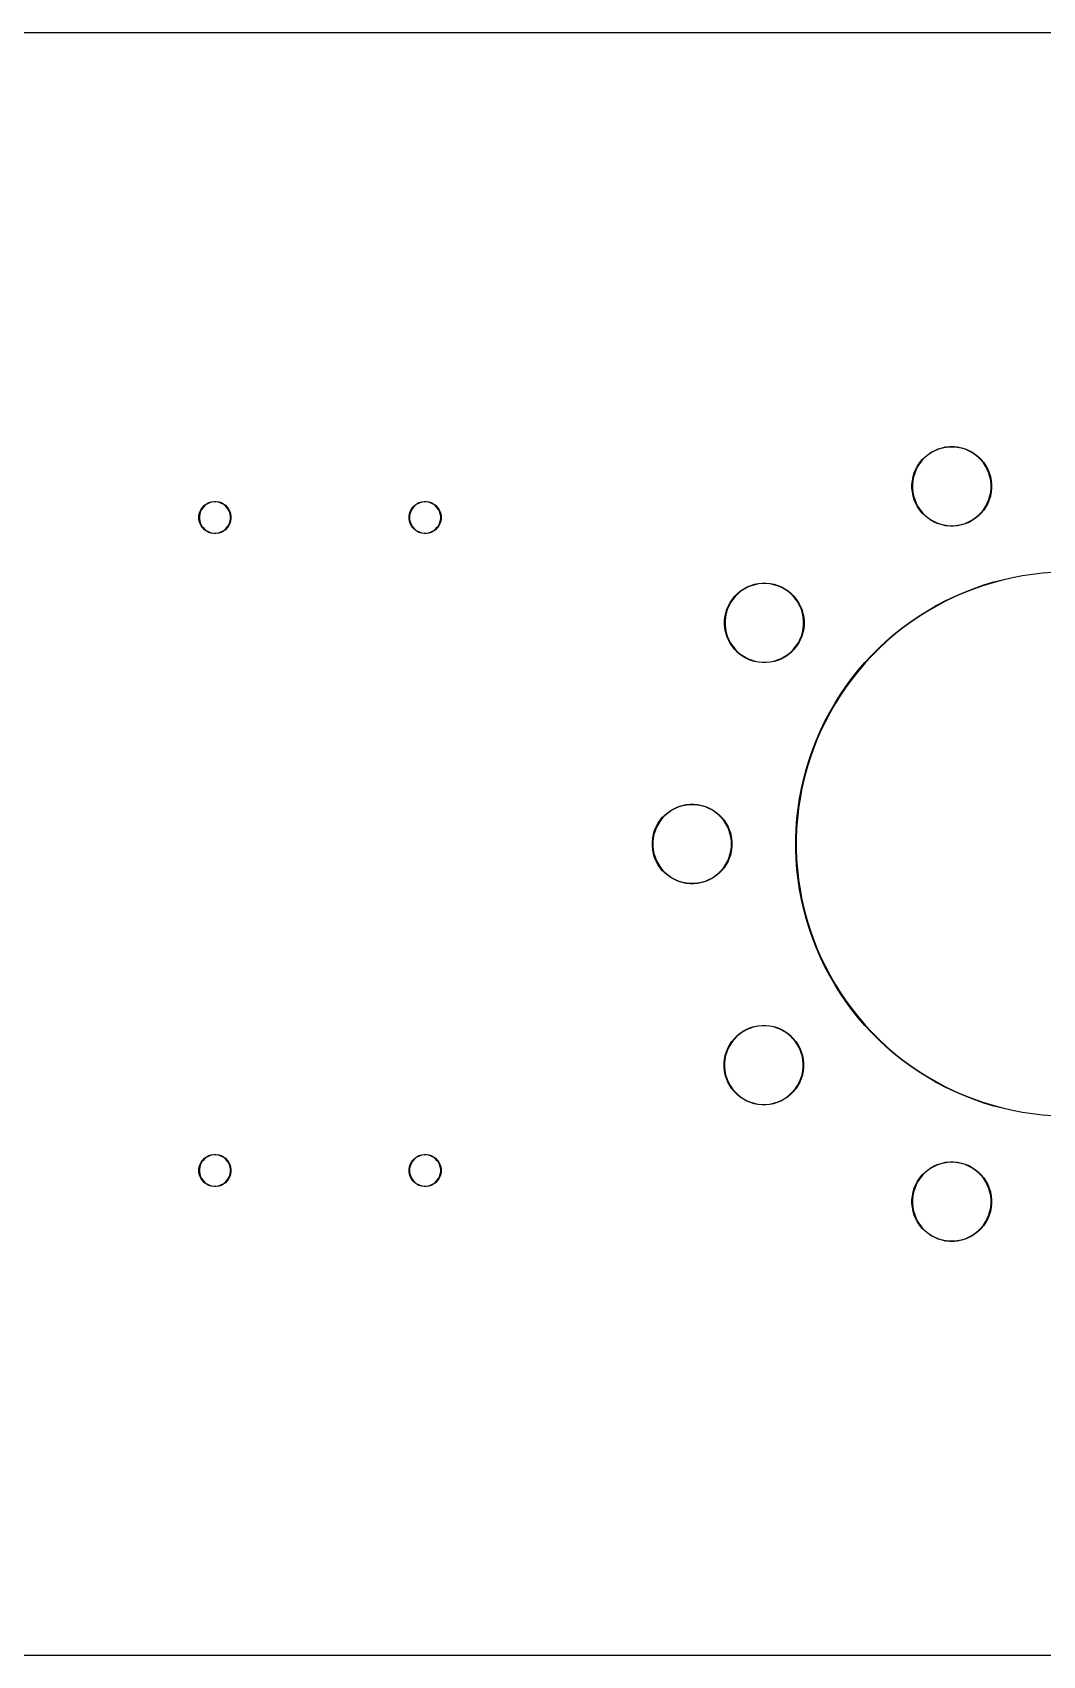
# Model space of a CAD drawing. Header units: millimetres. Extents: x 20 to 825, y -184 to -20.
# Drawn here: x 620.3 to 722.4, y -184 to -20 of the extents above; entities that cross this region are included whole.
import ezdxf

# ---------------------------------------------------------------- set-up
doc = ezdxf.new("R2010")
doc.units = ezdxf.units.MM
doc.layers.add('Edge.Cuts', color=254, linetype='CONTINUOUS', true_color=0xd0d2cd)

msp = doc.modelspace()

# ---------------------------------------------------------------- linework, layer by layer
at = {"layer": 'Edge.Cuts', "linetype": 'CONTINUOUS'}
for p, q in [((20, -19.975), (825, -19.975)), ((824.975, -20.025), (20.025, -20.025)), ((711.180736, -62.397642), (711.529091, -62.211443)), ((711.548419, -62.252309), (711.203977, -62.436417)), ((711.529091, -62.211443), (711.894018, -62.060285)), ((711.909248, -62.102849), (711.548419, -62.252309)), ((711.894018, -62.060285), (712.272005, -61.945624)), ((712.282989, -61.989475), (711.909248, -62.102849)), ((712.272005, -61.945624), (712.65941, -61.868565)), ((712.666043, -61.913281), (712.282989, -61.989475)), ((712.65941, -61.868565), (713.052503, -61.829848)), ((713.054721, -61.875), (712.666043, -61.913281)), ((713.052503, -61.829848), (713.447497, -61.829848)), ((713.445279, -61.875), (713.054721, -61.875)), ((713.833957, -61.913281), (713.445279, -61.875)), ((713.447497, -61.829848), (713.84059, -61.868565)), ((714.217011, -61.989475), (713.833957, -61.913281)), ((713.84059, -61.868565), (714.227995, -61.945624)), ((714.590752, -62.102849), (714.217011, -61.989475)), ((714.227995, -61.945624), (714.605982, -62.060285)), ((714.951581, -62.252309), (714.590752, -62.102849)), ((714.605982, -62.060285), (714.970909, -62.211443)), ((715.296023, -62.436417), (714.951581, -62.252309)), ((714.970909, -62.211443), (715.319264, -62.397642)), ((709.611443, -64.129091), (709.797642, -63.780736)), ((709.836417, -63.803977), (709.652309, -64.148419)), ((709.797642, -63.780736), (710.01709, -63.45231)), ((710.053399, -63.479239), (709.836417, -63.803977)), ((710.01709, -63.45231), (710.267672, -63.146975)), ((710.301167, -63.177334), (710.053399, -63.479239)), ((710.267672, -63.146975), (710.546975, -62.867672)), ((710.577334, -62.901167), (710.301167, -63.177334)), ((710.546975, -62.867672), (710.85231, -62.61709)), ((710.879239, -62.653399), (710.577334, -62.901167)), ((710.85231, -62.61709), (711.180736, -62.397642)), ((711.203977, -62.436417), (710.879239, -62.653399)), ((715.620761, -62.653399), (715.296023, -62.436417)), ((715.319264, -62.397642), (715.64769, -62.61709)), ((715.922666, -62.901167), (715.620761, -62.653399)), ((715.64769, -62.61709), (715.953025, -62.867672)), ((716.198833, -63.177334), (715.922666, -62.901167)), ((715.953025, -62.867672), (716.232328, -63.146975)), ((716.446601, -63.479239), (716.198833, -63.177334)), ((716.232328, -63.146975), (716.48291, -63.45231)), ((716.663583, -63.803977), (716.446601, -63.479239)), ((716.48291, -63.45231), (716.702358, -63.780736)), ((716.847691, -64.148419), (716.663583, -63.803977)), ((716.702358, -63.780736), (716.888557, -64.129091)), ((709.229848, -65.652503), (709.268565, -65.25941)), ((709.268565, -65.25941), (709.345624, -64.872005)), ((709.313281, -65.266043), (709.275, -65.654721)), ((709.389475, -64.882989), (709.313281, -65.266043)), ((709.345624, -64.872005), (709.460285, -64.494018)), ((709.502849, -64.509248), (709.389475, -64.882989)), ((709.460285, -64.494018), (709.611443, -64.129091)), ((709.652309, -64.148419), (709.502849, -64.509248)), ((716.997151, -64.509248), (716.847691, -64.148419)), ((716.888557, -64.129091), (717.039715, -64.494018)), ((717.110525, -64.882989), (716.997151, -64.509248)), ((717.039715, -64.494018), (717.154376, -64.872005)), ((717.186719, -65.266043), (717.110525, -64.882989)), ((717.154376, -64.872005), (717.231435, -65.25941)), ((717.225, -65.654721), (717.186719, -65.266043)), ((717.231435, -65.25941), (717.270152, -65.652503)), ((709.229848, -65.654721), (709.229848, -65.652503)), ((709.229848, -66.047497), (709.229848, -65.654721)), ((709.268565, -66.44059), (709.229848, -66.047497)), ((709.345624, -66.827995), (709.268565, -66.44059)), ((709.275, -65.654721), (709.275, -66.045279)), ((709.275, -66.045279), (709.313281, -66.433957)), ((709.313281, -66.433957), (709.389475, -66.817011)), ((709.460285, -67.205982), (709.345624, -66.827995)), ((709.389475, -66.817011), (709.502849, -67.190752)), ((709.611443, -67.570909), (709.460285, -67.205982)), ((709.502849, -67.190752), (709.652309, -67.551581)), ((716.847691, -67.551581), (716.997151, -67.190752)), ((717.039715, -67.205982), (716.888557, -67.570909)), ((716.997151, -67.190752), (717.110525, -66.817011)), ((717.154376, -66.827995), (717.039715, -67.205982)), ((717.110525, -66.817011), (717.186719, -66.433957)), ((717.231435, -66.44059), (717.154376, -66.827995)), ((717.186719, -66.433957), (717.225, -66.045279)), ((717.225, -66.045279), (717.225, -65.654721)), ((717.270152, -66.047497), (717.231435, -66.44059)), ((717.270152, -65.652503), (717.270152, -66.047497)), ((637.130009, -68.872504), (637.169899, -68.620651)), ((637.130009, -68.876045), (637.130009, -68.872504)), ((637.130009, -69.127496), (637.130009, -68.876045)), ((637.169899, -68.620651), (637.248696, -68.378139)), ((637.213782, -68.631187), (637.175, -68.876045)), ((637.175, -68.876045), (637.175, -69.123955)), ((637.29039, -68.39541), (637.213782, -68.631187)), ((637.248696, -68.378139), (637.36446, -68.15094)), ((637.402939, -68.17452), (637.29039, -68.39541)), ((637.36446, -68.15094), (637.51434, -67.944647)), ((637.548657, -67.973957), (637.402939, -68.17452)), ((637.51434, -67.944647), (637.694647, -67.76434)), ((637.723957, -67.798657), (637.548657, -67.973957)), ((637.694647, -67.76434), (637.90094, -67.61446)), ((637.92452, -67.652939), (637.723957, -67.798657)), ((637.90094, -67.61446), (638.128139, -67.498696)), ((638.14541, -67.54039), (637.92452, -67.652939)), ((638.128139, -67.498696), (638.370651, -67.419899)), ((638.381187, -67.463782), (638.14541, -67.54039)), ((638.370651, -67.419899), (638.622504, -67.380009)), ((638.626045, -67.425), (638.381187, -67.463782)), ((638.622504, -67.380009), (638.877496, -67.380009)), ((638.873955, -67.425), (638.626045, -67.425)), ((639.118813, -67.463782), (638.873955, -67.425)), ((638.877496, -67.380009), (639.129349, -67.419899)), ((639.35459, -67.54039), (639.118813, -67.463782)), ((639.129349, -67.419899), (639.371861, -67.498696)), ((639.57548, -67.652939), (639.35459, -67.54039)), ((639.371861, -67.498696), (639.59906, -67.61446)), ((639.776043, -67.798657), (639.57548, -67.652939)), ((639.59906, -67.61446), (639.805353, -67.76434)), ((639.951343, -67.973957), (639.776043, -67.798657)), ((639.805353, -67.76434), (639.98566, -67.944647)), ((640.097061, -68.17452), (639.951343, -67.973957)), ((639.98566, -67.944647), (640.13554, -68.15094)), ((640.20961, -68.39541), (640.097061, -68.17452)), ((640.13554, -68.15094), (640.251304, -68.378139)), ((640.286218, -68.631187), (640.20961, -68.39541)), ((640.251304, -68.378139), (640.330101, -68.620651)), ((640.325, -68.876045), (640.286218, -68.631187)), ((640.325, -69.123955), (640.325, -68.876045)), ((640.330101, -68.620651), (640.369991, -68.872504)), ((640.369991, -68.872504), (640.369991, -69.127496)), ((658.380009, -68.872504), (658.419899, -68.620651)), ((658.380009, -68.876045), (658.380009, -68.872504)), ((658.380009, -69.127496), (658.380009, -68.876045)), ((658.419899, -68.620651), (658.498696, -68.378139)), ((658.463782, -68.631187), (658.425, -68.876045)), ((658.425, -68.876045), (658.425, -69.123955)), ((658.54039, -68.39541), (658.463782, -68.631187)), ((658.498696, -68.378139), (658.61446, -68.15094)), ((658.652939, -68.17452), (658.54039, -68.39541)), ((658.61446, -68.15094), (658.76434, -67.944647)), ((658.798657, -67.973957), (658.652939, -68.17452)), ((658.76434, -67.944647), (658.944647, -67.76434)), ((658.973957, -67.798657), (658.798657, -67.973957)), ((658.944647, -67.76434), (659.15094, -67.61446)), ((659.17452, -67.652939), (658.973957, -67.798657)), ((659.15094, -67.61446), (659.378139, -67.498696)), ((659.39541, -67.54039), (659.17452, -67.652939)), ((659.378139, -67.498696), (659.620651, -67.419899)), ((659.631187, -67.463782), (659.39541, -67.54039)), ((659.620651, -67.419899), (659.872504, -67.380009)), ((659.876045, -67.425), (659.631187, -67.463782)), ((659.872504, -67.380009), (660.127496, -67.380009)), ((660.123955, -67.425), (659.876045, -67.425)), ((660.368813, -67.463782), (660.123955, -67.425)), ((660.127496, -67.380009), (660.379349, -67.419899)), ((660.60459, -67.54039), (660.368813, -67.463782)), ((660.379349, -67.419899), (660.621861, -67.498696)), ((660.82548, -67.652939), (660.60459, -67.54039)), ((660.621861, -67.498696), (660.84906, -67.61446)), ((661.026043, -67.798657), (660.82548, -67.652939)), ((660.84906, -67.61446), (661.055353, -67.76434)), ((661.201343, -67.973957), (661.026043, -67.798657)), ((661.055353, -67.76434), (661.23566, -67.944647)), ((661.347061, -68.17452), (661.201343, -67.973957)), ((661.23566, -67.944647), (661.38554, -68.15094)), ((661.45961, -68.39541), (661.347061, -68.17452)), ((661.38554, -68.15094), (661.501304, -68.378139)), ((661.536218, -68.631187), (661.45961, -68.39541)), ((661.501304, -68.378139), (661.580101, -68.620651)), ((661.575, -68.876045), (661.536218, -68.631187)), ((661.575, -69.123955), (661.575, -68.876045)), ((661.580101, -68.620651), (661.619991, -68.872504)), ((661.619991, -68.872504), (661.619991, -69.127496)), ((709.797642, -67.919264), (709.611443, -67.570909)), ((709.652309, -67.551581), (709.836417, -67.896023)), ((710.01709, -68.24769), (709.797642, -67.919264)), ((709.836417, -67.896023), (710.053399, -68.220761)), ((710.267672, -68.553025), (710.01709, -68.24769)), ((710.053399, -68.220761), (710.301167, -68.522666)), ((710.546975, -68.832328), (710.267672, -68.553025)), ((710.301167, -68.522666), (710.577334, -68.798833)), ((710.85231, -69.08291), (710.546975, -68.832328)), ((710.577334, -68.798833), (710.879239, -69.046601)), ((715.620761, -69.046601), (715.922666, -68.798833)), ((715.953025, -68.832328), (715.64769, -69.08291)), ((715.922666, -68.798833), (716.198833, -68.522666)), ((716.232328, -68.553025), (715.953025, -68.832328)), ((716.198833, -68.522666), (716.446601, -68.220761)), ((716.48291, -68.24769), (716.232328, -68.553025)), ((716.446601, -68.220761), (716.663583, -67.896023)), ((716.702358, -67.919264), (716.48291, -68.24769)), ((716.663583, -67.896023), (716.847691, -67.551581)), ((716.888557, -67.570909), (716.702358, -67.919264)), ((637.169899, -69.379349), (637.130009, -69.127496)), ((637.248696, -69.621861), (637.169899, -69.379349)), ((637.175, -69.123955), (637.213782, -69.368813)), ((637.213782, -69.368813), (637.29039, -69.60459)), ((637.36446, -69.84906), (637.248696, -69.621861)), ((637.29039, -69.60459), (637.402939, -69.82548)), ((637.51434, -70.055353), (637.36446, -69.84906)), ((637.402939, -69.82548), (637.548657, -70.026043)), ((637.694647, -70.23566), (637.51434, -70.055353)), ((637.548657, -70.026043), (637.723957, -70.201343)), ((637.90094, -70.38554), (637.694647, -70.23566)), ((637.723957, -70.201343), (637.92452, -70.347061)), ((638.128139, -70.501304), (637.90094, -70.38554)), ((637.92452, -70.347061), (638.14541, -70.45961)), ((638.370651, -70.580101), (638.128139, -70.501304)), ((638.14541, -70.45961), (638.381187, -70.536218)), ((638.381187, -70.536218), (638.626045, -70.575)), ((638.873955, -70.575), (639.118813, -70.536218)), ((639.118813, -70.536218), (639.35459, -70.45961)), ((639.371861, -70.501304), (639.129349, -70.580101)), ((639.35459, -70.45961), (639.57548, -70.347061)), ((639.59906, -70.38554), (639.371861, -70.501304)), ((639.57548, -70.347061), (639.776043, -70.201343)), ((639.805353, -70.23566), (639.59906, -70.38554)), ((639.776043, -70.201343), (639.951343, -70.026043)), ((639.98566, -70.055353), (639.805353, -70.23566)), ((639.951343, -70.026043), (640.097061, -69.82548)), ((640.13554, -69.84906), (639.98566, -70.055353)), ((640.097061, -69.82548), (640.20961, -69.60459)), ((640.251304, -69.621861), (640.13554, -69.84906)), ((640.20961, -69.60459), (640.286218, -69.368813)), ((640.330101, -69.379349), (640.251304, -69.621861)), ((640.286218, -69.368813), (640.325, -69.123955)), ((640.369991, -69.127496), (640.330101, -69.379349)), ((658.419899, -69.379349), (658.380009, -69.127496)), ((658.498696, -69.621861), (658.419899, -69.379349)), ((658.425, -69.123955), (658.463782, -69.368813)), ((658.463782, -69.368813), (658.54039, -69.60459)), ((658.61446, -69.84906), (658.498696, -69.621861)), ((658.54039, -69.60459), (658.652939, -69.82548)), ((658.76434, -70.055353), (658.61446, -69.84906)), ((658.652939, -69.82548), (658.798657, -70.026043)), ((658.944647, -70.23566), (658.76434, -70.055353)), ((658.798657, -70.026043), (658.973957, -70.201343)), ((659.15094, -70.38554), (658.944647, -70.23566)), ((658.973957, -70.201343), (659.17452, -70.347061)), ((659.378139, -70.501304), (659.15094, -70.38554)), ((659.17452, -70.347061), (659.39541, -70.45961)), ((659.620651, -70.580101), (659.378139, -70.501304)), ((659.39541, -70.45961), (659.631187, -70.536218)), ((659.631187, -70.536218), (659.876045, -70.575)), ((660.123955, -70.575), (660.368813, -70.536218)), ((660.368813, -70.536218), (660.60459, -70.45961)), ((660.621861, -70.501304), (660.379349, -70.580101)), ((660.60459, -70.45961), (660.82548, -70.347061)), ((660.84906, -70.38554), (660.621861, -70.501304)), ((660.82548, -70.347061), (661.026043, -70.201343)), ((661.055353, -70.23566), (660.84906, -70.38554)), ((661.026043, -70.201343), (661.201343, -70.026043)), ((661.23566, -70.055353), (661.055353, -70.23566)), ((661.201343, -70.026043), (661.347061, -69.82548)), ((661.38554, -69.84906), (661.23566, -70.055353)), ((661.347061, -69.82548), (661.45961, -69.60459)), ((661.501304, -69.621861), (661.38554, -69.84906)), ((661.45961, -69.60459), (661.536218, -69.368813)), ((661.580101, -69.379349), (661.501304, -69.621861)), ((661.536218, -69.368813), (661.575, -69.123955)), ((661.619991, -69.127496), (661.580101, -69.379349)), ((711.180736, -69.302358), (710.85231, -69.08291)), ((710.879239, -69.046601), (711.203977, -69.263583)), ((711.529091, -69.488557), (711.180736, -69.302358)), ((711.203977, -69.263583), (711.548419, -69.447691)), ((711.894018, -69.639715), (711.529091, -69.488557)), ((711.548419, -69.447691), (711.909248, -69.597151)), ((712.272005, -69.754376), (711.894018, -69.639715)), ((711.909248, -69.597151), (712.282989, -69.710525)), ((712.65941, -69.831435), (712.272005, -69.754376)), ((712.282989, -69.710525), (712.666043, -69.786719)), ((713.052503, -69.870152), (712.65941, -69.831435)), ((712.666043, -69.786719), (713.054721, -69.825)), ((713.447497, -69.870152), (713.052503, -69.870152)), ((713.054721, -69.825), (713.445279, -69.825)), ((713.445279, -69.825), (713.833957, -69.786719)), ((713.84059, -69.831435), (713.447497, -69.870152)), ((713.833957, -69.786719), (714.217011, -69.710525)), ((714.227995, -69.754376), (713.84059, -69.831435)), ((714.217011, -69.710525), (714.590752, -69.597151)), ((714.605982, -69.639715), (714.227995, -69.754376)), ((714.590752, -69.597151), (714.951581, -69.447691)), ((714.970909, -69.488557), (714.605982, -69.639715)), ((714.951581, -69.447691), (715.296023, -69.263583)), ((715.319264, -69.302358), (714.970909, -69.488557)), ((715.296023, -69.263583), (715.620761, -69.046601)), ((715.64769, -69.08291), (715.319264, -69.302358)), ((638.622504, -70.619991), (638.370651, -70.580101)), ((638.877496, -70.619991), (638.622504, -70.619991)), ((638.626045, -70.575), (638.873955, -70.575)), ((639.129349, -70.580101), (638.877496, -70.619991)), ((659.872504, -70.619991), (659.620651, -70.580101)), ((660.127496, -70.619991), (659.872504, -70.619991)), ((659.876045, -70.575), (660.123955, -70.575)), ((660.379349, -70.580101), (660.127496, -70.619991)), ((717.380103, -75.550751), (718.3744, -75.284329)), ((718.385279, -75.328196), (717.392614, -75.594179)), ((718.3744, -75.284329), (719.377964, -75.055273)), ((719.387195, -75.099515), (718.385279, -75.328196)), ((719.377964, -75.055273), (720.389391, -74.8639)), ((720.396962, -74.908457), (719.387195, -75.099515)), ((720.389391, -74.8639), (721.407267, -74.71048)), ((721.413166, -74.755289), (720.396962, -74.908457)), ((721.407267, -74.71048), (722.430167, -74.595227)), ((722.434386, -74.640225), (721.413166, -74.755289)), ((722.430167, -74.595227), (723.456661, -74.518302)), ((691.06709, -77.25231), (691.317672, -76.946975)), ((691.351167, -76.977334), (691.103399, -77.279239)), ((691.317672, -76.946975), (691.596975, -76.667672)), ((691.627334, -76.701167), (691.351167, -76.977334)), ((691.596975, -76.667672), (691.90231, -76.41709)), ((691.929239, -76.453399), (691.627334, -76.701167)), ((691.90231, -76.41709), (692.230736, -76.197642)), ((692.253977, -76.236417), (691.929239, -76.453399)), ((692.230736, -76.197642), (692.579091, -76.011443)), ((692.598419, -76.052309), (692.253977, -76.236417)), ((692.579091, -76.011443), (692.944018, -75.860285)), ((692.959248, -75.902849), (692.598419, -76.052309)), ((692.944018, -75.860285), (693.322005, -75.745624)), ((693.332989, -75.789475), (692.959248, -75.902849)), ((693.322005, -75.745624), (693.70941, -75.668565)), ((693.716043, -75.713281), (693.332989, -75.789475)), ((693.70941, -75.668565), (694.102503, -75.629848)), ((694.104721, -75.675), (693.716043, -75.713281)), ((694.102503, -75.629848), (694.497497, -75.629848)), ((694.495279, -75.675), (694.104721, -75.675)), ((694.883957, -75.713281), (694.495279, -75.675)), ((694.497497, -75.629848), (694.89059, -75.668565)), ((695.267011, -75.789475), (694.883957, -75.713281)), ((694.89059, -75.668565), (695.277995, -75.745624)), ((695.640752, -75.902849), (695.267011, -75.789475)), ((695.277995, -75.745624), (695.655982, -75.860285)), ((696.001581, -76.052309), (695.640752, -75.902849)), ((695.655982, -75.860285), (696.020909, -76.011443)), ((696.346023, -76.236417), (696.001581, -76.052309)), ((696.020909, -76.011443), (696.369264, -76.197642)), ((696.670761, -76.453399), (696.346023, -76.236417)), ((696.369264, -76.197642), (696.69769, -76.41709)), ((696.972666, -76.701167), (696.670761, -76.453399)), ((696.69769, -76.41709), (697.003025, -76.667672)), ((697.248833, -76.977334), (696.972666, -76.701167)), ((697.003025, -76.667672), (697.282328, -76.946975)), ((697.496601, -77.279239), (697.248833, -76.977334)), ((697.282328, -76.946975), (697.53291, -77.25231)), ((712.595722, -77.428482), (713.523154, -76.981854)), ((713.541999, -77.022933), (712.616089, -77.468827)), ((713.523154, -76.981854), (714.466639, -76.570216)), ((714.483934, -76.611971), (713.541999, -77.022933)), ((714.466639, -76.570216), (715.424854, -76.194144)), ((715.440576, -76.236516), (714.483934, -76.611971)), ((715.424854, -76.194144), (716.396462, -75.854164)), ((716.410589, -75.897094), (715.440576, -76.236516)), ((716.396462, -75.854164), (717.380103, -75.550751)), ((717.392614, -75.594179), (716.410589, -75.897094)), ((690.318565, -79.05941), (690.395624, -78.672005)), ((690.439475, -78.682989), (690.363281, -79.066043)), ((690.395624, -78.672005), (690.510285, -78.294018)), ((690.552849, -78.309248), (690.439475, -78.682989)), ((690.510285, -78.294018), (690.661443, -77.929091)), ((690.702309, -77.948419), (690.552849, -78.309248)), ((690.661443, -77.929091), (690.847642, -77.580736)), ((690.886417, -77.603977), (690.702309, -77.948419)), ((690.847642, -77.580736), (691.06709, -77.25231)), ((691.103399, -77.279239), (690.886417, -77.603977)), ((697.713583, -77.603977), (697.496601, -77.279239)), ((697.53291, -77.25231), (697.752358, -77.580736)), ((697.897691, -77.948419), (697.713583, -77.603977)), ((697.752358, -77.580736), (697.938557, -77.929091)), ((698.047151, -78.309248), (697.897691, -77.948419)), ((697.938557, -77.929091), (698.089715, -78.294018)), ((698.160525, -78.682989), (698.047151, -78.309248)), ((698.089715, -78.294018), (698.204376, -78.672005)), ((698.236719, -79.066043), (698.160525, -78.682989)), ((698.204376, -78.672005), (698.281435, -79.05941)), ((709.92258, -78.971821), (710.794175, -78.424162)), ((710.8175, -78.462872), (709.947337, -79.009632)), ((710.794175, -78.424162), (711.685638, -77.909475)), ((711.707499, -77.949031), (710.8175, -78.462872)), ((711.685638, -77.909475), (712.595722, -77.428482)), ((712.616089, -77.468827), (711.707499, -77.949031)), ((690.279848, -79.452503), (690.318565, -79.05941)), ((690.279848, -79.454721), (690.279848, -79.452503)), ((690.279848, -79.847497), (690.279848, -79.454721)), ((690.318565, -80.24059), (690.279848, -79.847497)), ((690.395624, -80.627995), (690.318565, -80.24059)), ((690.363281, -79.066043), (690.325, -79.454721)), ((690.325, -79.454721), (690.325, -79.845279)), ((690.325, -79.845279), (690.363281, -80.233957)), ((690.363281, -80.233957), (690.439475, -80.617011)), ((698.160525, -80.617011), (698.236719, -80.233957)), ((698.281435, -80.24059), (698.204376, -80.627995)), ((698.275, -79.454721), (698.236719, -79.066043)), ((698.236719, -80.233957), (698.275, -79.845279)), ((698.275, -79.845279), (698.275, -79.454721)), ((698.281435, -79.05941), (698.320152, -79.452503)), ((698.320152, -79.847497), (698.281435, -80.24059)), ((698.320152, -79.452503), (698.320152, -79.847497)), ((707.439046, -80.804753), (708.243842, -80.162949)), ((708.271355, -80.198805), (707.46788, -80.839554)), ((708.243842, -80.162949), (709.072073, -79.551687)), ((709.098226, -79.588546), (708.271355, -80.198805)), ((709.072073, -79.551687), (709.92258, -78.971821)), ((709.947337, -79.009632), (709.098226, -79.588546)), ((690.510285, -81.005982), (690.395624, -80.627995)), ((690.439475, -80.617011), (690.552849, -80.990752)), ((690.661443, -81.370909), (690.510285, -81.005982)), ((690.552849, -80.990752), (690.702309, -81.351581)), ((690.847642, -81.719264), (690.661443, -81.370909)), ((690.702309, -81.351581), (690.886417, -81.696023)), ((691.06709, -82.04769), (690.847642, -81.719264)), ((690.886417, -81.696023), (691.103399, -82.020761)), ((691.103399, -82.020761), (691.351167, -82.322666)), ((697.248833, -82.322666), (697.496601, -82.020761)), ((697.496601, -82.020761), (697.713583, -81.696023)), ((697.752358, -81.719264), (697.53291, -82.04769)), ((697.713583, -81.696023), (697.897691, -81.351581)), ((697.938557, -81.370909), (697.752358, -81.719264)), ((697.897691, -81.351581), (698.047151, -80.990752)), ((698.089715, -81.005982), (697.938557, -81.370909)), ((698.047151, -80.990752), (698.160525, -80.617011)), ((698.204376, -80.627995), (698.089715, -81.005982)), ((705.904227, -82.176351), (706.65881, -81.476199)), ((706.688926, -81.509899), (705.935581, -82.2089)), ((706.65881, -81.476199), (707.439046, -80.804753)), ((707.46788, -80.839554), (706.688926, -81.509899)), ((691.317672, -82.353025), (691.06709, -82.04769)), ((691.596975, -82.632328), (691.317672, -82.353025)), ((691.351167, -82.322666), (691.627334, -82.598833)), ((691.90231, -82.88291), (691.596975, -82.632328)), ((691.627334, -82.598833), (691.929239, -82.846601)), ((692.230736, -83.102358), (691.90231, -82.88291)), ((691.929239, -82.846601), (692.253977, -83.063583)), ((692.579091, -83.288557), (692.230736, -83.102358)), ((692.253977, -83.063583), (692.598419, -83.247691)), ((692.944018, -83.439715), (692.579091, -83.288557)), ((692.598419, -83.247691), (692.959248, -83.397151)), ((693.322005, -83.554376), (692.944018, -83.439715)), ((692.959248, -83.397151), (693.332989, -83.510525)), ((693.70941, -83.631435), (693.322005, -83.554376)), ((693.332989, -83.510525), (693.716043, -83.586719)), ((694.102503, -83.670152), (693.70941, -83.631435)), ((693.716043, -83.586719), (694.104721, -83.625)), ((694.104721, -83.625), (694.495279, -83.625)), ((694.495279, -83.625), (694.883957, -83.586719)), ((694.89059, -83.631435), (694.497497, -83.670152)), ((694.883957, -83.586719), (695.267011, -83.510525)), ((695.277995, -83.554376), (694.89059, -83.631435)), ((695.267011, -83.510525), (695.640752, -83.397151)), ((695.655982, -83.439715), (695.277995, -83.554376)), ((695.640752, -83.397151), (696.001581, -83.247691)), ((696.020909, -83.288557), (695.655982, -83.439715)), ((696.001581, -83.247691), (696.346023, -83.063583)), ((696.369264, -83.102358), (696.020909, -83.288557)), ((696.346023, -83.063583), (696.670761, -82.846601)), ((696.69769, -82.88291), (696.369264, -83.102358)), ((696.670761, -82.846601), (696.972666, -82.598833)), ((697.003025, -82.632328), (696.69769, -82.88291)), ((696.972666, -82.598833), (697.248833, -82.322666)), ((697.282328, -82.353025), (697.003025, -82.632328)), ((697.53291, -82.04769), (697.282328, -82.353025)), ((703.804753, -84.439046), (704.476199, -83.65881)), ((704.476199, -83.65881), (705.176351, -82.904227)), ((705.2089, -82.935581), (704.509899, -83.688926)), ((705.176351, -82.904227), (705.904227, -82.176351)), ((705.935581, -82.2089), (705.2089, -82.935581)), ((694.497497, -83.670152), (694.102503, -83.670152)), ((702.551687, -86.072073), (703.162949, -85.243842)), ((703.198805, -85.271355), (702.588546, -86.098226)), ((703.162949, -85.243842), (703.804753, -84.439046)), ((703.839554, -84.46788), (703.198805, -85.271355)), ((704.509899, -83.688926), (703.839554, -84.46788)), ((701.424162, -87.794175), (701.971821, -86.92258)), ((701.971821, -86.92258), (702.551687, -86.072073)), ((702.588546, -86.098226), (702.009632, -86.947337)), ((700.909475, -88.685638), (701.424162, -87.794175)), ((701.462872, -87.8175), (700.949031, -88.707499)), ((702.009632, -86.947337), (701.462872, -87.8175)), ((699.981854, -90.523154), (700.428482, -89.595722)), ((700.468827, -89.616089), (700.022933, -90.541999)), ((700.428482, -89.595722), (700.909475, -88.685638)), ((700.949031, -88.707499), (700.468827, -89.616089)), ((699.194144, -92.424854), (699.570216, -91.466639)), ((699.611971, -91.483934), (699.236516, -92.440576)), ((699.570216, -91.466639), (699.981854, -90.523154)), ((700.022933, -90.541999), (699.611971, -91.483934)), ((698.550751, -94.380103), (698.854164, -93.396462)), ((698.897094, -93.410589), (698.594179, -94.392614)), ((698.854164, -93.396462), (699.194144, -92.424854)), ((699.236516, -92.440576), (698.897094, -93.410589)), ((698.284329, -95.3744), (698.550751, -94.380103)), ((698.594179, -94.392614), (698.328196, -95.385279)), ((697.8639, -97.389391), (698.055273, -96.377964)), ((698.099515, -96.387195), (697.908457, -97.396962)), ((698.055273, -96.377964), (698.284329, -95.3744)), ((698.328196, -95.385279), (698.099515, -96.387195)), ((684.930736, -98.547642), (685.279091, -98.361443)), ((685.298419, -98.402309), (684.953977, -98.586417)), ((685.279091, -98.361443), (685.644018, -98.210285)), ((685.659248, -98.252849), (685.298419, -98.402309)), ((685.644018, -98.210285), (686.022005, -98.095624)), ((686.032989, -98.139475), (685.659248, -98.252849)), ((686.022005, -98.095624), (686.40941, -98.018565)), ((686.416043, -98.063281), (686.032989, -98.139475)), ((686.40941, -98.018565), (686.802503, -97.979848)), ((686.804721, -98.025), (686.416043, -98.063281)), ((686.802503, -97.979848), (687.197497, -97.979848)), ((687.195279, -98.025), (686.804721, -98.025)), ((687.583957, -98.063281), (687.195279, -98.025)), ((687.197497, -97.979848), (687.59059, -98.018565)), ((687.967011, -98.139475), (687.583957, -98.063281)), ((687.59059, -98.018565), (687.977995, -98.095624)), ((688.340752, -98.252849), (687.967011, -98.139475)), ((687.977995, -98.095624), (688.355982, -98.210285)), ((688.701581, -98.402309), (688.340752, -98.252849)), ((688.355982, -98.210285), (688.720909, -98.361443)), ((689.046023, -98.586417), (688.701581, -98.402309)), ((688.720909, -98.361443), (689.069264, -98.547642)), ((697.595227, -99.430167), (697.71048, -98.407267)), ((697.755289, -98.413166), (697.640225, -99.434386)), ((697.71048, -98.407267), (697.8639, -97.389391)), ((697.908457, -97.396962), (697.755289, -98.413166)), ((683.361443, -100.279091), (683.547642, -99.930736)), ((683.586417, -99.953977), (683.402309, -100.298419)), ((683.547642, -99.930736), (683.76709, -99.60231)), ((683.803399, -99.629239), (683.586417, -99.953977)), ((683.76709, -99.60231), (684.017672, -99.296975)), ((684.051167, -99.327334), (683.803399, -99.629239)), ((684.017672, -99.296975), (684.296975, -99.017672)), ((684.327334, -99.051167), (684.051167, -99.327334)), ((684.296975, -99.017672), (684.60231, -98.76709)), ((684.629239, -98.803399), (684.327334, -99.051167)), ((684.60231, -98.76709), (684.930736, -98.547642)), ((684.953977, -98.586417), (684.629239, -98.803399)), ((689.370761, -98.803399), (689.046023, -98.586417)), ((689.069264, -98.547642), (689.39769, -98.76709)), ((689.672666, -99.051167), (689.370761, -98.803399)), ((689.39769, -98.76709), (689.703025, -99.017672)), ((689.948833, -99.327334), (689.672666, -99.051167)), ((689.703025, -99.017672), (689.982328, -99.296975)), ((690.196601, -99.629239), (689.948833, -99.327334)), ((689.982328, -99.296975), (690.23291, -99.60231)), ((690.413583, -99.953977), (690.196601, -99.629239)), ((690.23291, -99.60231), (690.452358, -99.930736)), ((690.597691, -100.298419), (690.413583, -99.953977)), ((690.452358, -99.930736), (690.638557, -100.279091)), ((697.518302, -100.456661), (697.595227, -99.430167)), ((697.640225, -99.434386), (697.563426, -100.459195)), ((682.979848, -101.802503), (683.018565, -101.40941)), ((683.018565, -101.40941), (683.095624, -101.022005)), ((683.063281, -101.416043), (683.025, -101.804721)), ((683.139475, -101.032989), (683.063281, -101.416043)), ((683.095624, -101.022005), (683.210285, -100.644018)), ((683.252849, -100.659248), (683.139475, -101.032989)), ((683.210285, -100.644018), (683.361443, -100.279091)), ((683.402309, -100.298419), (683.252849, -100.659248)), ((690.747151, -100.659248), (690.597691, -100.298419)), ((690.638557, -100.279091), (690.789715, -100.644018)), ((690.860525, -101.032989), (690.747151, -100.659248)), ((690.789715, -100.644018), (690.904376, -101.022005)), ((690.936719, -101.416043), (690.860525, -101.032989)), ((690.904376, -101.022005), (690.981435, -101.40941)), ((690.975, -101.804721), (690.936719, -101.416043)), ((690.981435, -101.40941), (691.020152, -101.802503)), ((697.479812, -101.485314), (697.518302, -100.456661)), ((697.479812, -101.486159), (697.479812, -101.485314)), ((697.479812, -102.514686), (697.479812, -101.486159)), ((697.563426, -100.459195), (697.525, -101.486159)), ((697.525, -101.486159), (697.525, -102.513841)), ((682.979848, -101.804721), (682.979848, -101.802503)), ((682.979848, -102.197497), (682.979848, -101.804721)), ((683.018565, -102.59059), (682.979848, -102.197497)), ((683.095624, -102.977995), (683.018565, -102.59059)), ((683.025, -101.804721), (683.025, -102.195279)), ((683.025, -102.195279), (683.063281, -102.583957)), ((683.063281, -102.583957), (683.139475, -102.967011)), ((683.210285, -103.355982), (683.095624, -102.977995)), ((683.139475, -102.967011), (683.252849, -103.340752)), ((683.252849, -103.340752), (683.402309, -103.701581)), ((690.597691, -103.701581), (690.747151, -103.340752)), ((690.747151, -103.340752), (690.860525, -102.967011)), ((690.904376, -102.977995), (690.789715, -103.355982)), ((690.860525, -102.967011), (690.936719, -102.583957)), ((690.981435, -102.59059), (690.904376, -102.977995)), ((690.936719, -102.583957), (690.975, -102.195279)), ((690.975, -102.195279), (690.975, -101.804721)), ((691.020152, -102.197497), (690.981435, -102.59059)), ((691.020152, -101.802503), (691.020152, -102.197497)), ((697.518302, -103.543339), (697.479812, -102.514686)), ((697.525, -102.513841), (697.563426, -103.540805)), ((683.361443, -103.720909), (683.210285, -103.355982)), ((683.547642, -104.069264), (683.361443, -103.720909)), ((683.402309, -103.701581), (683.586417, -104.046023)), ((683.76709, -104.39769), (683.547642, -104.069264)), ((683.586417, -104.046023), (683.803399, -104.370761)), ((684.017672, -104.703025), (683.76709, -104.39769)), ((683.803399, -104.370761), (684.051167, -104.672666)), ((684.296975, -104.982328), (684.017672, -104.703025)), ((684.051167, -104.672666), (684.327334, -104.948833)), ((684.60231, -105.23291), (684.296975, -104.982328)), ((684.327334, -104.948833), (684.629239, -105.196601)), ((689.370761, -105.196601), (689.672666, -104.948833)), ((689.703025, -104.982328), (689.39769, -105.23291)), ((689.672666, -104.948833), (689.948833, -104.672666)), ((689.982328, -104.703025), (689.703025, -104.982328)), ((689.948833, -104.672666), (690.196601, -104.370761)), ((690.23291, -104.39769), (689.982328, -104.703025)), ((690.196601, -104.370761), (690.413583, -104.046023)), ((690.452358, -104.069264), (690.23291, -104.39769)), ((690.413583, -104.046023), (690.597691, -103.701581)), ((690.638557, -103.720909), (690.452358, -104.069264)), ((690.789715, -103.355982), (690.638557, -103.720909)), ((697.595227, -104.569833), (697.518302, -103.543339)), ((697.563426, -103.540805), (697.640225, -104.565614)), ((697.71048, -105.592733), (697.595227, -104.569833)), ((697.640225, -104.565614), (697.755289, -105.586834)), ((684.930736, -105.452358), (684.60231, -105.23291)), ((684.629239, -105.196601), (684.953977, -105.413583)), ((685.279091, -105.638557), (684.930736, -105.452358)), ((684.953977, -105.413583), (685.298419, -105.597691)), ((685.644018, -105.789715), (685.279091, -105.638557)), ((685.298419, -105.597691), (685.659248, -105.747151)), ((686.022005, -105.904376), (685.644018, -105.789715)), ((685.659248, -105.747151), (686.032989, -105.860525)), ((686.40941, -105.981435), (686.022005, -105.904376)), ((686.032989, -105.860525), (686.416043, -105.936719)), ((686.802503, -106.020152), (686.40941, -105.981435)), ((686.416043, -105.936719), (686.804721, -105.975)), ((687.197497, -106.020152), (686.802503, -106.020152)), ((686.804721, -105.975), (687.195279, -105.975)), ((687.195279, -105.975), (687.583957, -105.936719)), ((687.59059, -105.981435), (687.197497, -106.020152)), ((687.583957, -105.936719), (687.967011, -105.860525)), ((687.977995, -105.904376), (687.59059, -105.981435)), ((687.967011, -105.860525), (688.340752, -105.747151)), ((688.355982, -105.789715), (687.977995, -105.904376)), ((688.340752, -105.747151), (688.701581, -105.597691)), ((688.720909, -105.638557), (688.355982, -105.789715)), ((688.701581, -105.597691), (689.046023, -105.413583)), ((689.069264, -105.452358), (688.720909, -105.638557)), ((689.046023, -105.413583), (689.370761, -105.196601)), ((689.39769, -105.23291), (689.069264, -105.452358)), ((697.8639, -106.610609), (697.71048, -105.592733)), ((697.755289, -105.586834), (697.908457, -106.603038)), ((698.055273, -107.622036), (697.8639, -106.610609)), ((697.908457, -106.603038), (698.099515, -107.612805)), ((698.284329, -108.6256), (698.055273, -107.622036)), ((698.099515, -107.612805), (698.328196, -108.614721)), ((698.550751, -109.619897), (698.284329, -108.6256)), ((698.328196, -108.614721), (698.594179, -109.607386)), ((698.854164, -110.603538), (698.550751, -109.619897)), ((698.594179, -109.607386), (698.897094, -110.589411)), ((699.194144, -111.575146), (698.854164, -110.603538)), ((698.897094, -110.589411), (699.236516, -111.559424)), ((699.570216, -112.533361), (699.194144, -111.575146)), ((699.236516, -111.559424), (699.611971, -112.516066)), ((699.981854, -113.476846), (699.570216, -112.533361)), ((699.611971, -112.516066), (700.022933, -113.458001)), ((700.428482, -114.404278), (699.981854, -113.476846)), ((700.022933, -113.458001), (700.468827, -114.383911)), ((700.909475, -115.314362), (700.428482, -114.404278)), ((700.468827, -114.383911), (700.949031, -115.292501)), ((701.424162, -116.205825), (700.909475, -115.314362)), ((700.949031, -115.292501), (701.462872, -116.1825)), ((701.971821, -117.07742), (701.424162, -116.205825)), ((701.462872, -116.1825), (702.009632, -117.052663)), ((702.551687, -117.927927), (701.971821, -117.07742)), ((702.009632, -117.052663), (702.588546, -117.901774)), ((703.162949, -118.756158), (702.551687, -117.927927)), ((702.588546, -117.901774), (703.198805, -118.728645)), ((703.804753, -119.560954), (703.162949, -118.756158)), ((703.198805, -118.728645), (703.839554, -119.53212)), ((704.476199, -120.34119), (703.804753, -119.560954)), ((703.839554, -119.53212), (704.509899, -120.311074)), ((691.267672, -121.646975), (691.546975, -121.367672)), ((691.546975, -121.367672), (691.85231, -121.11709)), ((691.879239, -121.153399), (691.577334, -121.401167)), ((691.85231, -121.11709), (692.180736, -120.897642)), ((692.203977, -120.936417), (691.879239, -121.153399)), ((692.180736, -120.897642), (692.529091, -120.711443)), ((692.548419, -120.752309), (692.203977, -120.936417)), ((692.529091, -120.711443), (692.894018, -120.560285)), ((692.909248, -120.602849), (692.548419, -120.752309)), ((692.894018, -120.560285), (693.272005, -120.445624)), ((693.282989, -120.489475), (692.909248, -120.602849)), ((693.272005, -120.445624), (693.65941, -120.368565)), ((693.666043, -120.413281), (693.282989, -120.489475)), ((693.65941, -120.368565), (694.052503, -120.329848)), ((694.054721, -120.375), (693.666043, -120.413281)), ((694.052503, -120.329848), (694.447497, -120.329848)), ((694.445279, -120.375), (694.054721, -120.375)), ((694.833957, -120.413281), (694.445279, -120.375)), ((694.447497, -120.329848), (694.84059, -120.368565)), ((695.217011, -120.489475), (694.833957, -120.413281)), ((694.84059, -120.368565), (695.227995, -120.445624)), ((695.590752, -120.602849), (695.217011, -120.489475)), ((695.227995, -120.445624), (695.605982, -120.560285)), ((695.951581, -120.752309), (695.590752, -120.602849)), ((695.605982, -120.560285), (695.970909, -120.711443)), ((696.296023, -120.936417), (695.951581, -120.752309)), ((695.970909, -120.711443), (696.319264, -120.897642)), ((696.620761, -121.153399), (696.296023, -120.936417)), ((696.319264, -120.897642), (696.64769, -121.11709)), ((696.922666, -121.401167), (696.620761, -121.153399)), ((696.64769, -121.11709), (696.953025, -121.367672)), ((696.953025, -121.367672), (697.232328, -121.646975)), ((705.176351, -121.095773), (704.476199, -120.34119)), ((704.509899, -120.311074), (705.2089, -121.064419)), ((705.904227, -121.823649), (705.176351, -121.095773)), ((705.2089, -121.064419), (705.935581, -121.7911)), ((690.345624, -123.372005), (690.460285, -122.994018)), ((690.502849, -123.009248), (690.389475, -123.382989)), ((690.460285, -122.994018), (690.611443, -122.629091)), ((690.652309, -122.648419), (690.502849, -123.009248)), ((690.611443, -122.629091), (690.797642, -122.280736)), ((690.836417, -122.303977), (690.652309, -122.648419)), ((690.797642, -122.280736), (691.01709, -121.95231)), ((691.053399, -121.979239), (690.836417, -122.303977)), ((691.01709, -121.95231), (691.267672, -121.646975)), ((691.301167, -121.677334), (691.053399, -121.979239)), ((691.577334, -121.401167), (691.301167, -121.677334)), ((697.198833, -121.677334), (696.922666, -121.401167)), ((697.446601, -121.979239), (697.198833, -121.677334)), ((697.232328, -121.646975), (697.48291, -121.95231)), ((697.663583, -122.303977), (697.446601, -121.979239)), ((697.48291, -121.95231), (697.702358, -122.280736)), ((697.847691, -122.648419), (697.663583, -122.303977)), ((697.702358, -122.280736), (697.888557, -122.629091)), ((697.997151, -123.009248), (697.847691, -122.648419)), ((697.888557, -122.629091), (698.039715, -122.994018)), ((698.110525, -123.382989), (697.997151, -123.009248)), ((698.039715, -122.994018), (698.154376, -123.372005)), ((706.65881, -122.523801), (705.904227, -121.823649)), ((705.935581, -121.7911), (706.688926, -122.490101)), ((707.439046, -123.195247), (706.65881, -122.523801)), ((706.688926, -122.490101), (707.46788, -123.160446)), ((690.229848, -124.152503), (690.268565, -123.75941)), ((690.229848, -124.154721), (690.229848, -124.152503)), ((690.229848, -124.547497), (690.229848, -124.154721)), ((690.268565, -124.94059), (690.229848, -124.547497)), ((690.268565, -123.75941), (690.345624, -123.372005)), ((690.313281, -123.766043), (690.275, -124.154721)), ((690.275, -124.154721), (690.275, -124.545279)), ((690.275, -124.545279), (690.313281, -124.933957)), ((690.389475, -123.382989), (690.313281, -123.766043)), ((698.186719, -123.766043), (698.110525, -123.382989)), ((698.154376, -123.372005), (698.231435, -123.75941)), ((698.225, -124.154721), (698.186719, -123.766043)), ((698.186719, -124.933957), (698.225, -124.545279)), ((698.225, -124.545279), (698.225, -124.154721)), ((698.231435, -123.75941), (698.270152, -124.152503)), ((698.270152, -124.547497), (698.231435, -124.94059)), ((698.270152, -124.152503), (698.270152, -124.547497)), ((708.243842, -123.837051), (707.439046, -123.195247)), ((707.46788, -123.160446), (708.271355, -123.801195)), ((709.072073, -124.448313), (708.243842, -123.837051)), ((708.271355, -123.801195), (709.098226, -124.411454)), ((709.92258, -125.028179), (709.072073, -124.448313)), ((709.098226, -124.411454), (709.947337, -124.990368)), ((690.345624, -125.327995), (690.268565, -124.94059)), ((690.313281, -124.933957), (690.389475, -125.317011)), ((690.460285, -125.705982), (690.345624, -125.327995)), ((690.389475, -125.317011), (690.502849, -125.690752)), ((690.611443, -126.070909), (690.460285, -125.705982)), ((690.502849, -125.690752), (690.652309, -126.051581)), ((690.797642, -126.419264), (690.611443, -126.070909)), ((690.652309, -126.051581), (690.836417, -126.396023)), ((697.663583, -126.396023), (697.847691, -126.051581)), ((697.888557, -126.070909), (697.702358, -126.419264)), ((697.847691, -126.051581), (697.997151, -125.690752)), ((698.039715, -125.705982), (697.888557, -126.070909)), ((697.997151, -125.690752), (698.110525, -125.317011)), ((698.154376, -125.327995), (698.039715, -125.705982)), ((698.110525, -125.317011), (698.186719, -124.933957)), ((698.231435, -124.94059), (698.154376, -125.327995)), ((710.794175, -125.575838), (709.92258, -125.028179)), ((709.947337, -124.990368), (710.8175, -125.537128)), ((711.685638, -126.090525), (710.794175, -125.575838)), ((710.8175, -125.537128), (711.707499, -126.050969)), ((712.595722, -126.571518), (711.685638, -126.090525)), ((711.707499, -126.050969), (712.616089, -126.531173)), ((691.01709, -126.74769), (690.797642, -126.419264)), ((690.836417, -126.396023), (691.053399, -126.720761)), ((691.267672, -127.053025), (691.01709, -126.74769)), ((691.053399, -126.720761), (691.301167, -127.022666)), ((691.546975, -127.332328), (691.267672, -127.053025)), ((691.301167, -127.022666), (691.577334, -127.298833)), ((691.85231, -127.58291), (691.546975, -127.332328)), ((691.577334, -127.298833), (691.879239, -127.546601)), ((692.180736, -127.802358), (691.85231, -127.58291)), ((691.879239, -127.546601), (692.203977, -127.763583)), ((692.529091, -127.988557), (692.180736, -127.802358)), ((692.203977, -127.763583), (692.548419, -127.947691)), ((692.548419, -127.947691), (692.909248, -128.097151)), ((695.590752, -128.097151), (695.951581, -127.947691)), ((695.951581, -127.947691), (696.296023, -127.763583)), ((696.319264, -127.802358), (695.970909, -127.988557)), ((696.296023, -127.763583), (696.620761, -127.546601)), ((696.64769, -127.58291), (696.319264, -127.802358)), ((696.620761, -127.546601), (696.922666, -127.298833)), ((696.953025, -127.332328), (696.64769, -127.58291)), ((696.922666, -127.298833), (697.198833, -127.022666)), ((697.232328, -127.053025), (696.953025, -127.332328)), ((697.198833, -127.022666), (697.446601, -126.720761)), ((697.48291, -126.74769), (697.232328, -127.053025)), ((697.446601, -126.720761), (697.663583, -126.396023)), ((697.702358, -126.419264), (697.48291, -126.74769)), ((713.523154, -127.018146), (712.595722, -126.571518)), ((712.616089, -126.531173), (713.541999, -126.977067)), ((714.466639, -127.429784), (713.523154, -127.018146)), ((713.541999, -126.977067), (714.483934, -127.388029)), ((715.424854, -127.805856), (714.466639, -127.429784)), ((714.483934, -127.388029), (715.440576, -127.763484)), ((716.396462, -128.145836), (715.424854, -127.805856)), ((715.440576, -127.763484), (716.410589, -128.102906)), ((692.894018, -128.139715), (692.529091, -127.988557)), ((693.272005, -128.254376), (692.894018, -128.139715)), ((692.909248, -128.097151), (693.282989, -128.210525)), ((693.65941, -128.331435), (693.272005, -128.254376)), ((693.282989, -128.210525), (693.666043, -128.286719)), ((694.052503, -128.370152), (693.65941, -128.331435)), ((693.666043, -128.286719), (694.054721, -128.325)), ((694.447497, -128.370152), (694.052503, -128.370152)), ((694.054721, -128.325), (694.445279, -128.325)), ((694.445279, -128.325), (694.833957, -128.286719)), ((694.84059, -128.331435), (694.447497, -128.370152)), ((694.833957, -128.286719), (695.217011, -128.210525)), ((695.227995, -128.254376), (694.84059, -128.331435)), ((695.217011, -128.210525), (695.590752, -128.097151)), ((695.605982, -128.139715), (695.227995, -128.254376)), ((695.970909, -127.988557), (695.605982, -128.139715)), ((717.380103, -128.449249), (716.396462, -128.145836)), ((716.410589, -128.102906), (717.392614, -128.405821)), ((718.3744, -128.715671), (717.380103, -128.449249)), ((717.392614, -128.405821), (718.385279, -128.671804)), ((719.377964, -128.944727), (718.3744, -128.715671)), ((718.385279, -128.671804), (719.387195, -128.900485)), ((720.389391, -129.1361), (719.377964, -128.944727)), ((719.387195, -128.900485), (720.396962, -129.091543)), ((721.407267, -129.28952), (720.389391, -129.1361)), ((720.396962, -129.091543), (721.413166, -129.244711)), ((722.430167, -129.404773), (721.407267, -129.28952)), ((721.413166, -129.244711), (722.434386, -129.359775)), ((723.456661, -129.481698), (722.430167, -129.404773)), ((637.169899, -134.620651), (637.248696, -134.378139)), ((637.29039, -134.39541), (637.213782, -134.631187)), ((637.248696, -134.378139), (637.36446, -134.15094)), ((637.402939, -134.17452), (637.29039, -134.39541)), ((637.36446, -134.15094), (637.51434, -133.944647)), ((637.548657, -133.973957), (637.402939, -134.17452)), ((637.51434, -133.944647), (637.694647, -133.76434)), ((637.723957, -133.798657), (637.548657, -133.973957)), ((637.694647, -133.76434), (637.90094, -133.61446)), ((637.92452, -133.652939), (637.723957, -133.798657)), ((637.90094, -133.61446), (638.128139, -133.498696)), ((638.14541, -133.54039), (637.92452, -133.652939)), ((638.128139, -133.498696), (638.370651, -133.419899)), ((638.381187, -133.463782), (638.14541, -133.54039)), ((638.370651, -133.419899), (638.622504, -133.380009)), ((638.626045, -133.425), (638.381187, -133.463782)), ((638.622504, -133.380009), (638.877496, -133.380009)), ((638.873955, -133.425), (638.626045, -133.425)), ((639.118813, -133.463782), (638.873955, -133.425)), ((638.877496, -133.380009), (639.129349, -133.419899)), ((639.35459, -133.54039), (639.118813, -133.463782)), ((639.129349, -133.419899), (639.371861, -133.498696)), ((639.57548, -133.652939), (639.35459, -133.54039)), ((639.371861, -133.498696), (639.59906, -133.61446)), ((639.776043, -133.798657), (639.57548, -133.652939)), ((639.59906, -133.61446), (639.805353, -133.76434)), ((639.951343, -133.973957), (639.776043, -133.798657)), ((639.805353, -133.76434), (639.98566, -133.944647)), ((640.097061, -134.17452), (639.951343, -133.973957)), ((639.98566, -133.944647), (640.13554, -134.15094)), ((640.20961, -134.39541), (640.097061, -134.17452)), ((640.13554, -134.15094), (640.251304, -134.378139)), ((640.286218, -134.631187), (640.20961, -134.39541)), ((640.251304, -134.378139), (640.330101, -134.620651)), ((658.419899, -134.620651), (658.498696, -134.378139)), ((658.54039, -134.39541), (658.463782, -134.631187)), ((658.498696, -134.378139), (658.61446, -134.15094)), ((658.652939, -134.17452), (658.54039, -134.39541)), ((658.61446, -134.15094), (658.76434, -133.944647)), ((658.798657, -133.973957), (658.652939, -134.17452)), ((658.76434, -133.944647), (658.944647, -133.76434)), ((658.973957, -133.798657), (658.798657, -133.973957)), ((658.944647, -133.76434), (659.15094, -133.61446)), ((659.17452, -133.652939), (658.973957, -133.798657)), ((659.15094, -133.61446), (659.378139, -133.498696)), ((659.39541, -133.54039), (659.17452, -133.652939)), ((659.378139, -133.498696), (659.620651, -133.419899)), ((659.631187, -133.463782), (659.39541, -133.54039)), ((659.620651, -133.419899), (659.872504, -133.380009)), ((659.876045, -133.425), (659.631187, -133.463782)), ((659.872504, -133.380009), (660.127496, -133.380009)), ((660.123955, -133.425), (659.876045, -133.425)), ((660.368813, -133.463782), (660.123955, -133.425)), ((660.127496, -133.380009), (660.379349, -133.419899)), ((660.60459, -133.54039), (660.368813, -133.463782)), ((660.379349, -133.419899), (660.621861, -133.498696)), ((660.82548, -133.652939), (660.60459, -133.54039)), ((660.621861, -133.498696), (660.84906, -133.61446)), ((661.026043, -133.798657), (660.82548, -133.652939)), ((660.84906, -133.61446), (661.055353, -133.76434)), ((661.201343, -133.973957), (661.026043, -133.798657)), ((661.055353, -133.76434), (661.23566, -133.944647)), ((661.347061, -134.17452), (661.201343, -133.973957)), ((661.23566, -133.944647), (661.38554, -134.15094)), ((661.45961, -134.39541), (661.347061, -134.17452)), ((661.38554, -134.15094), (661.501304, -134.378139)), ((661.536218, -134.631187), (661.45961, -134.39541)), ((661.501304, -134.378139), (661.580101, -134.620651)), ((711.180736, -134.697642), (711.529091, -134.511443)), ((711.529091, -134.511443), (711.894018, -134.360285)), ((711.909248, -134.402849), (711.548419, -134.552309)), ((711.894018, -134.360285), (712.272005, -134.245624)), ((712.282989, -134.289475), (711.909248, -134.402849)), ((712.272005, -134.245624), (712.65941, -134.168565)), ((712.666043, -134.213281), (712.282989, -134.289475)), ((712.65941, -134.168565), (713.052503, -134.129848)), ((713.054721, -134.175), (712.666043, -134.213281)), ((713.052503, -134.129848), (713.447497, -134.129848)), ((713.445279, -134.175), (713.054721, -134.175)), ((713.833957, -134.213281), (713.445279, -134.175)), ((713.447497, -134.129848), (713.84059, -134.168565)), ((714.217011, -134.289475), (713.833957, -134.213281)), ((713.84059, -134.168565), (714.227995, -134.245624)), ((714.590752, -134.402849), (714.217011, -134.289475)), ((714.227995, -134.245624), (714.605982, -134.360285)), ((714.951581, -134.552309), (714.590752, -134.402849)), ((714.605982, -134.360285), (714.970909, -134.511443)), ((714.970909, -134.511443), (715.319264, -134.697642)), ((637.130009, -134.872504), (637.169899, -134.620651)), ((637.130009, -134.876045), (637.130009, -134.872504)), ((637.130009, -135.127496), (637.130009, -134.876045)), ((637.169899, -135.379349), (637.130009, -135.127496)), ((637.248696, -135.621861), (637.169899, -135.379349)), ((637.213782, -134.631187), (637.175, -134.876045)), ((637.175, -134.876045), (637.175, -135.123955)), ((637.175, -135.123955), (637.213782, -135.368813)), ((637.213782, -135.368813), (637.29039, -135.60459)), ((637.36446, -135.84906), (637.248696, -135.621861)), ((637.29039, -135.60459), (637.402939, -135.82548)), ((637.51434, -136.055353), (637.36446, -135.84906)), ((637.402939, -135.82548), (637.548657, -136.026043)), ((637.694647, -136.23566), (637.51434, -136.055353)), ((637.548657, -136.026043), (637.723957, -136.201343)), ((639.776043, -136.201343), (639.951343, -136.026043)), ((639.98566, -136.055353), (639.805353, -136.23566)), ((639.951343, -136.026043), (640.097061, -135.82548)), ((640.13554, -135.84906), (639.98566, -136.055353)), ((640.097061, -135.82548), (640.20961, -135.60459)), ((640.251304, -135.621861), (640.13554, -135.84906)), ((640.20961, -135.60459), (640.286218, -135.368813)), ((640.330101, -135.379349), (640.251304, -135.621861)), ((640.325, -134.876045), (640.286218, -134.631187)), ((640.286218, -135.368813), (640.325, -135.123955)), ((640.325, -135.123955), (640.325, -134.876045)), ((640.330101, -134.620651), (640.369991, -134.872504)), ((640.369991, -135.127496), (640.330101, -135.379349)), ((640.369991, -134.872504), (640.369991, -135.127496)), ((658.380009, -134.872504), (658.419899, -134.620651)), ((658.380009, -134.876045), (658.380009, -134.872504)), ((658.380009, -135.127496), (658.380009, -134.876045)), ((658.419899, -135.379349), (658.380009, -135.127496)), ((658.498696, -135.621861), (658.419899, -135.379349)), ((658.463782, -134.631187), (658.425, -134.876045)), ((658.425, -134.876045), (658.425, -135.123955)), ((658.425, -135.123955), (658.463782, -135.368813)), ((658.463782, -135.368813), (658.54039, -135.60459)), ((658.61446, -135.84906), (658.498696, -135.621861)), ((658.54039, -135.60459), (658.652939, -135.82548)), ((658.76434, -136.055353), (658.61446, -135.84906)), ((658.652939, -135.82548), (658.798657, -136.026043)), ((658.944647, -136.23566), (658.76434, -136.055353)), ((658.798657, -136.026043), (658.973957, -136.201343)), ((661.026043, -136.201343), (661.201343, -136.026043)), ((661.23566, -136.055353), (661.055353, -136.23566)), ((661.201343, -136.026043), (661.347061, -135.82548)), ((661.38554, -135.84906), (661.23566, -136.055353)), ((661.347061, -135.82548), (661.45961, -135.60459)), ((661.501304, -135.621861), (661.38554, -135.84906)), ((661.45961, -135.60459), (661.536218, -135.368813)), ((661.580101, -135.379349), (661.501304, -135.621861)), ((661.575, -134.876045), (661.536218, -134.631187)), ((661.536218, -135.368813), (661.575, -135.123955)), ((661.575, -135.123955), (661.575, -134.876045)), ((661.580101, -134.620651), (661.619991, -134.872504)), ((661.619991, -135.127496), (661.580101, -135.379349)), ((661.619991, -134.872504), (661.619991, -135.127496)), ((709.611443, -136.429091), (709.797642, -136.080736)), ((709.836417, -136.103977), (709.652309, -136.448419)), ((709.797642, -136.080736), (710.01709, -135.75231)), ((710.053399, -135.779239), (709.836417, -136.103977)), ((710.01709, -135.75231), (710.267672, -135.446975)), ((710.301167, -135.477334), (710.053399, -135.779239)), ((710.267672, -135.446975), (710.546975, -135.167672)), ((710.577334, -135.201167), (710.301167, -135.477334)), ((710.546975, -135.167672), (710.85231, -134.91709)), ((710.879239, -134.953399), (710.577334, -135.201167)), ((710.85231, -134.91709), (711.180736, -134.697642)), ((711.203977, -134.736417), (710.879239, -134.953399)), ((711.548419, -134.552309), (711.203977, -134.736417)), ((715.296023, -134.736417), (714.951581, -134.552309)), ((715.620761, -134.953399), (715.296023, -134.736417)), ((715.319264, -134.697642), (715.64769, -134.91709)), ((715.922666, -135.201167), (715.620761, -134.953399)), ((715.64769, -134.91709), (715.953025, -135.167672)), ((716.198833, -135.477334), (715.922666, -135.201167)), ((715.953025, -135.167672), (716.232328, -135.446975)), ((716.446601, -135.779239), (716.198833, -135.477334)), ((716.232328, -135.446975), (716.48291, -135.75231)), ((716.663583, -136.103977), (716.446601, -135.779239)), ((716.48291, -135.75231), (716.702358, -136.080736)), ((716.847691, -136.448419), (716.663583, -136.103977)), ((716.702358, -136.080736), (716.888557, -136.429091)), ((637.90094, -136.38554), (637.694647, -136.23566)), ((637.723957, -136.201343), (637.92452, -136.347061)), ((638.128139, -136.501304), (637.90094, -136.38554)), ((637.92452, -136.347061), (638.14541, -136.45961)), ((638.370651, -136.580101), (638.128139, -136.501304)), ((638.14541, -136.45961), (638.381187, -136.536218)), ((638.622504, -136.619991), (638.370651, -136.580101)), ((638.381187, -136.536218), (638.626045, -136.575)), ((638.877496, -136.619991), (638.622504, -136.619991)), ((638.626045, -136.575), (638.873955, -136.575)), ((638.873955, -136.575), (639.118813, -136.536218)), ((639.129349, -136.580101), (638.877496, -136.619991)), ((639.118813, -136.536218), (639.35459, -136.45961)), ((639.371861, -136.501304), (639.129349, -136.580101)), ((639.35459, -136.45961), (639.57548, -136.347061)), ((639.59906, -136.38554), (639.371861, -136.501304)), ((639.57548, -136.347061), (639.776043, -136.201343)), ((639.805353, -136.23566), (639.59906, -136.38554)), ((659.15094, -136.38554), (658.944647, -136.23566)), ((658.973957, -136.201343), (659.17452, -136.347061)), ((659.378139, -136.501304), (659.15094, -136.38554)), ((659.17452, -136.347061), (659.39541, -136.45961)), ((659.620651, -136.580101), (659.378139, -136.501304)), ((659.39541, -136.45961), (659.631187, -136.536218)), ((659.872504, -136.619991), (659.620651, -136.580101)), ((659.631187, -136.536218), (659.876045, -136.575)), ((660.127496, -136.619991), (659.872504, -136.619991)), ((659.876045, -136.575), (660.123955, -136.575)), ((660.123955, -136.575), (660.368813, -136.536218)), ((660.379349, -136.580101), (660.127496, -136.619991)), ((660.368813, -136.536218), (660.60459, -136.45961)), ((660.621861, -136.501304), (660.379349, -136.580101)), ((660.60459, -136.45961), (660.82548, -136.347061)), ((660.84906, -136.38554), (660.621861, -136.501304)), ((660.82548, -136.347061), (661.026043, -136.201343)), ((661.055353, -136.23566), (660.84906, -136.38554)), ((709.229848, -137.952503), (709.268565, -137.55941)), ((709.268565, -137.55941), (709.345624, -137.172005)), ((709.313281, -137.566043), (709.275, -137.954721)), ((709.389475, -137.182989), (709.313281, -137.566043)), ((709.345624, -137.172005), (709.460285, -136.794018)), ((709.502849, -136.809248), (709.389475, -137.182989)), ((709.460285, -136.794018), (709.611443, -136.429091)), ((709.652309, -136.448419), (709.502849, -136.809248)), ((716.997151, -136.809248), (716.847691, -136.448419)), ((716.888557, -136.429091), (717.039715, -136.794018)), ((717.110525, -137.182989), (716.997151, -136.809248)), ((717.039715, -136.794018), (717.154376, -137.172005)), ((717.186719, -137.566043), (717.110525, -137.182989)), ((717.154376, -137.172005), (717.231435, -137.55941)), ((717.225, -137.954721), (717.186719, -137.566043)), ((717.231435, -137.55941), (717.270152, -137.952503)), ((709.229848, -137.954721), (709.229848, -137.952503)), ((709.229848, -138.347497), (709.229848, -137.954721)), ((709.268565, -138.74059), (709.229848, -138.347497)), ((709.345624, -139.127995), (709.268565, -138.74059)), ((709.275, -137.954721), (709.275, -138.345279)), ((709.275, -138.345279), (709.313281, -138.733957)), ((709.313281, -138.733957), (709.389475, -139.117011)), ((709.460285, -139.505982), (709.345624, -139.127995)), ((709.389475, -139.117011), (709.502849, -139.490752)), ((716.997151, -139.490752), (717.110525, -139.117011)), ((717.154376, -139.127995), (717.039715, -139.505982)), ((717.110525, -139.117011), (717.186719, -138.733957)), ((717.231435, -138.74059), (717.154376, -139.127995)), ((717.186719, -138.733957), (717.225, -138.345279)), ((717.225, -138.345279), (717.225, -137.954721)), ((717.270152, -138.347497), (717.231435, -138.74059)), ((717.270152, -137.952503), (717.270152, -138.347497)), ((709.611443, -139.870909), (709.460285, -139.505982)), ((709.502849, -139.490752), (709.652309, -139.851581)), ((709.797642, -140.219264), (709.611443, -139.870909)), ((709.652309, -139.851581), (709.836417, -140.196023)), ((710.01709, -140.54769), (709.797642, -140.219264)), ((709.836417, -140.196023), (710.053399, -140.520761)), ((710.267672, -140.853025), (710.01709, -140.54769)), ((710.053399, -140.520761), (710.301167, -140.822666)), ((710.546975, -141.132328), (710.267672, -140.853025)), ((710.301167, -140.822666), (710.577334, -141.098833)), ((715.922666, -141.098833), (716.198833, -140.822666)), ((716.232328, -140.853025), (715.953025, -141.132328)), ((716.198833, -140.822666), (716.446601, -140.520761)), ((716.48291, -140.54769), (716.232328, -140.853025)), ((716.446601, -140.520761), (716.663583, -140.196023)), ((716.702358, -140.219264), (716.48291, -140.54769)), ((716.663583, -140.196023), (716.847691, -139.851581)), ((716.888557, -139.870909), (716.702358, -140.219264)), ((716.847691, -139.851581), (716.997151, -139.490752)), ((717.039715, -139.505982), (716.888557, -139.870909)), ((710.85231, -141.38291), (710.546975, -141.132328)), ((710.577334, -141.098833), (710.879239, -141.346601)), ((711.180736, -141.602358), (710.85231, -141.38291)), ((710.879239, -141.346601), (711.203977, -141.563583)), ((711.529091, -141.788557), (711.180736, -141.602358)), ((711.203977, -141.563583), (711.548419, -141.747691)), ((711.894018, -141.939715), (711.529091, -141.788557)), ((711.548419, -141.747691), (711.909248, -141.897151)), ((712.272005, -142.054376), (711.894018, -141.939715)), ((711.909248, -141.897151), (712.282989, -142.010525)), ((712.65941, -142.131435), (712.272005, -142.054376)), ((712.282989, -142.010525), (712.666043, -142.086719)), ((713.052503, -142.170152), (712.65941, -142.131435)), ((712.666043, -142.086719), (713.054721, -142.125)), ((713.447497, -142.170152), (713.052503, -142.170152)), ((713.054721, -142.125), (713.445279, -142.125)), ((713.445279, -142.125), (713.833957, -142.086719)), ((713.84059, -142.131435), (713.447497, -142.170152)), ((713.833957, -142.086719), (714.217011, -142.010525)), ((714.227995, -142.054376), (713.84059, -142.131435)), ((714.217011, -142.010525), (714.590752, -141.897151)), ((714.605982, -141.939715), (714.227995, -142.054376)), ((714.590752, -141.897151), (714.951581, -141.747691)), ((714.970909, -141.788557), (714.605982, -141.939715)), ((714.951581, -141.747691), (715.296023, -141.563583)), ((715.319264, -141.602358), (714.970909, -141.788557)), ((715.296023, -141.563583), (715.620761, -141.346601)), ((715.64769, -141.38291), (715.319264, -141.602358)), ((715.620761, -141.346601), (715.922666, -141.098833)), ((715.953025, -141.132328), (715.64769, -141.38291)), ((825, -184.025), (20, -184.025)), ((20.025, -183.975), (824.975, -183.975))]:
    msp.add_line(p, q, dxfattribs=at)

doc.saveas('drawing.dxf')
